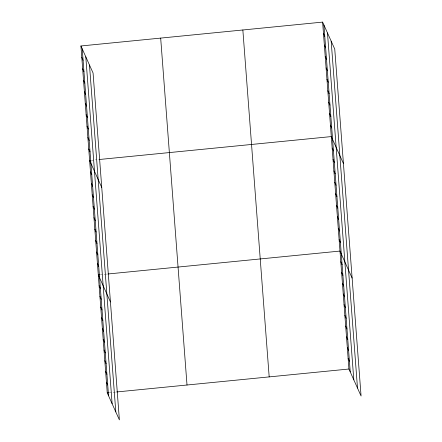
<?xml version="1.0" encoding="UTF-8"?>
<svg xmlns="http://www.w3.org/2000/svg" width="442" height="442" viewBox="0 0 442 442"><rect width="100%" height="100%" fill="white"/><g stroke="black" fill="none" stroke-linecap="round" stroke-linejoin="round"><path stroke-width="0.33" stroke-dasharray="2.21 1.66" d="M91.621 160.258L96.986 159.728M100.312 274.742L105.671 274.211M106.34 274.145L107.682 274.012M109.262 392.695L115.964 392.032"/><path stroke-width="0.66" d="M80.925 45.974L93.063 72.98L119.39 419.9L107.251 392.894L80.925 45.974L322.61 22.1L334.749 49.106L361.075 396.026L348.937 369.02L322.61 22.1M90.953 160.324L89.61 160.457L101.748 187.463M98.997 159.529L331.301 136.584L343.44 163.59M99.638 274.808L98.301 274.941L110.439 301.947M108.351 273.946L339.986 251.067L352.125 278.073M107.251 392.894L108.594 392.761M116.633 391.966L348.937 369.02M323.478 33.548L324.776 36.432M324.351 44.996L325.643 47.88M325.218 56.443L326.511 59.327M326.086 67.891L327.384 70.775M326.953 79.339L328.251 82.223M327.826 90.792L329.119 93.671M328.693 102.24L329.986 105.119M329.561 113.688L330.859 116.566M330.428 125.136L331.727 128.014M332.169 148.031L333.461 150.915M333.036 159.479L334.334 162.363M333.903 170.927L335.202 173.811M334.776 182.375L336.069 185.259M335.644 193.823L336.937 196.707M336.511 205.27L337.81 208.154M337.379 216.724L338.677 219.602M338.252 228.171L339.544 231.05M339.119 239.619L340.412 242.498M340.804 261.791L342.097 264.67M341.616 272.51L342.909 275.394M342.428 283.234L343.727 286.118M343.241 293.958L344.539 296.842M344.058 304.682L345.351 307.56M344.87 315.406L346.163 318.284M345.683 326.124L346.981 329.008M346.5 336.848L347.793 339.732M347.313 347.572L348.605 350.456M348.125 358.296L349.423 361.175M81.792 57.421L83.085 60.305M82.66 68.869L83.958 71.753M83.527 80.317L84.825 83.201M84.4 91.765L85.693 94.649M85.267 103.218L86.56 106.097M86.135 114.666L87.433 117.544M87.002 126.114L88.301 128.992M87.875 137.561L89.168 140.44M88.743 149.009L90.035 151.888M90.477 171.905L91.776 174.789M91.35 183.353L92.643 186.237M92.218 194.8L93.511 197.685M93.085 206.248L94.384 209.132M93.953 217.696L95.251 220.58M94.826 229.149L96.118 232.028M95.693 240.597L96.986 243.476M96.56 252.045L97.859 254.923M97.433 263.493L98.726 266.371M99.113 285.665L100.406 288.543M99.925 296.383L101.224 299.267M100.743 307.107L102.036 309.991M101.555 317.831L102.848 320.715M102.367 328.555L103.666 331.434M103.185 339.279L104.478 342.158M103.997 349.998L105.29 352.882M104.809 360.722L106.102 363.606M105.621 371.446L106.92 374.33M106.439 382.17L107.732 385.048M331.168 41.145L357.501 388.065M327.483 32.946L353.81 379.86M323.909 24.984L350.235 371.899M242.851 29.979L269.184 376.899M160.678 38.095L187.01 385.015M89.483 65.018L115.81 411.938M85.798 56.819L112.124 403.734M82.218 48.858L108.544 395.772"/></g></svg>
